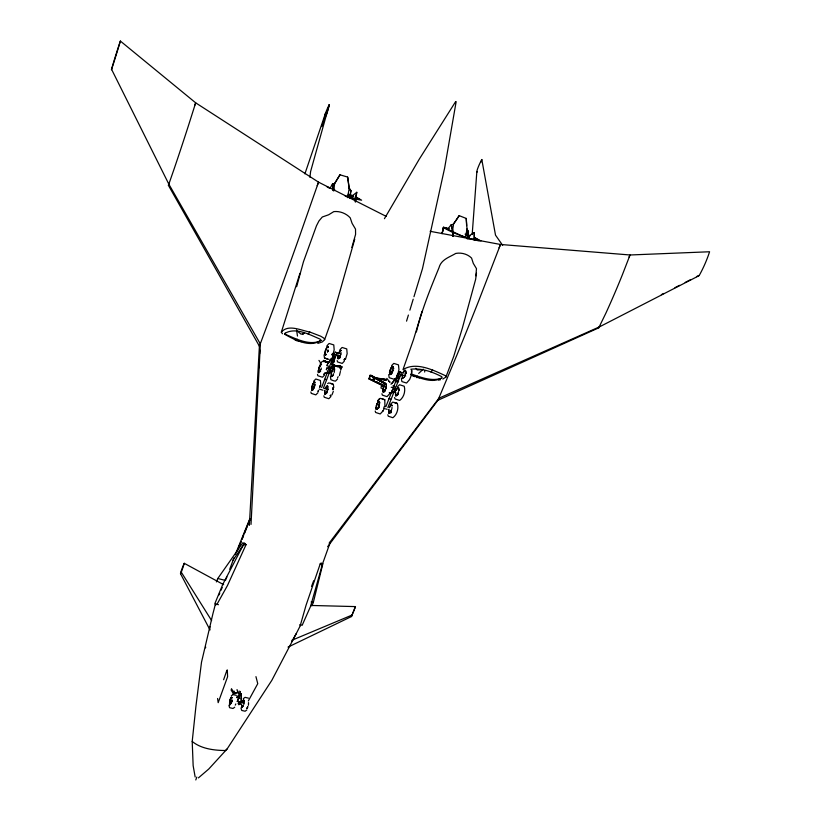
<?xml version="1.0" encoding="UTF-8"?>
<svg xmlns="http://www.w3.org/2000/svg" width="821" height="821" viewBox="0 0 821 821"><rect width="100%" height="100%" fill="white"/><g stroke="black" fill="none" stroke-linecap="round" stroke-linejoin="round"><path stroke-width="1.23" d="M332.926 389.616L332.946 388.292M241.251 702.324L241.282 693.909L241.251 702.324L237.279 701.35L240.512 693.735L241.374 693.981M396.728 375.556L396.133 381.847M391.791 373.719L392.5 370.107L392.274 372.334M378.686 407.924L378.881 406.179L378.245 407.442L378.707 407.134M385.008 390.108L384.977 391.176L386.239 386.404M466.687 235.381L466.739 232.907M378.84 407.657L378.861 406.959M334.25 372.016L334.578 369.173L333.942 368.136L331.468 372.765L331.345 376.48L332.423 376.162L333.695 373.688M195.162 777.025L193.151 765.685L192.206 741.445L195.952 706.07L201.504 662.229L213.05 613.164A228.977 146.785 82.9 0 0 215.205 604.749L215.369 604.297M332.977 389.698L332.813 387.584M120.369 41.05A70.411 5.911 -73.1 0 1 111.769 68.81L111.43 69.744L112.426 66.193A62.232 5.675 -73 0 1 118.758 45.873L120.369 41.05L195.675 102.83L318.527 182.149L297.9 241.005A1015.454 130.385 -72.3 0 1 276.954 299.121L259.405 346.205L259.58 345.415M340.089 357.894L340.13 356.837M332.618 357.679L333.1 355.226L333.675 355.401L333.285 356.15M258.892 367.88L259.026 365.324M259.631 353.83L259.836 350.003M251.01 524.424L260.37 343.989L168.88 184.232L111.584 69.364M320.775 385.316L320.416 380.492L315.787 379.004L313.663 381.231M326.748 393.197L327.24 391.802M249.348 525.389L259.405 346.093M320.498 371.718L320.559 370.651M474.251 232.517L474.281 239.948L474.251 232.517L469.766 235.411L468.257 238.665M330.596 370.343L330.832 366.936M472.178 234.529L476.796 172.338A12.582 10.827 -61.7 0 1 477.617 168.705A58.209 49.352 -60.9 0 1 481.804 159.531L495.515 235.155L502.668 245.335M248.445 703.854L248.537 702.612M394.644 389.718L394.819 387.491M452.545 236.294L452.864 232.63M453.12 236.427L453.438 232.764L452.566 232.569M309.938 177.326L310.605 171.517L329.283 104.626A60.528 58.66 -68.6 0 0 325.188 114.17A13.003 12.654 -77.7 0 0 324.511 118.008L321.801 126.537M333.757 191.036L334.599 183.678L339.966 174.791L347.663 177.09L349.233 188.03L347.591 197.645M240.06 694.474L240.44 691.436M340.407 371.513L339.432 375.556M238.767 694.043L239.157 691.015M398.431 379.394L398.318 381.662L396.102 380.985L396.286 378.163L391.812 383.674M396.102 380.985L396.543 377.475L390.97 384.197M369.717 377.588L370.097 375.3L371.143 375.289L385.644 383.356M476.478 273.188L475.626 279.397L462.377 328.061L453.756 356.335L445.885 377.075L442.837 379.025M349.654 198.323L350.906 190.688L349.048 188.101L347.663 177.09M349.869 198.056L350.906 190.688L349.048 188.101M398.011 378.101L399.088 376.039L399.653 376.203L398.565 378.265M452.34 232.148L453.603 223.876L459.155 215.636L466.225 218.437L467.067 229.162L465.384 237.238M355.616 199.472L356.776 192.299L352.763 195.419L351.593 197.563M333.757 358.469L334.794 356.365L335.368 356.54L334.332 358.654M333.962 358.777L333.86 362.02L331.571 361.332L331.889 358.5L326.83 365.099M209.878 626.495L209.724 629.102M355.083 201.75L355.493 199.318L356.027 199.565L355.616 201.987M331.571 361.332L332.146 357.802L327.528 363.724M331.489 372.755L331.171 375.618L331.817 376.593M456.137 101.763L444.572 168.356L422.476 268.672L413.958 296.74M404.979 375.669L405.543 370.333L404.332 370.671L402.916 373.124M467.18 238.008L468.227 232.097L467.067 229.162L468.504 231.861L467.252 238.962M231.666 701.514L231.922 700.046M384.905 406.631L384.813 399.796L380.185 398.308L378.019 400.494M405.512 374.027L405.79 371.195L404.999 370.24A4.505 1.488 -72.7 0 0 402.916 373.073M379.302 405.164L379.661 402.259L378.922 401.212L376.777 404.055L376.162 409.299L378.029 408.14M386.311 386.27L385.644 388.846M379.518 402.269L378.789 401.253L378.132 401.685L376.326 405.687L376.254 409.392L378.112 408.222M379.199 405.184L379.518 403.686M385.993 387.728L386.291 386.157M392.428 372.159L392.849 370.476M379.199 405.153L379.548 402.475A3.931 1.262 -73.3 0 0 378.235 401.89L376.408 405.666M327.569 389.698L327.938 386.794L327.281 385.767A4.526 1.293 -73.4 0 0 325.362 388.661L326.676 386.27L327.702 386.024L327.015 391.36L325.752 393.844L324.706 394.08L324.829 390.344L324.726 394.018L325.752 393.803L327.015 391.36M326.43 369.655L326.737 368.065L326.409 369.666M340.643 354.025L340.992 352.24M334.219 372.026L334.537 370.445M314.925 384.402L314.135 387.471L312.319 390.201A3.992 1.108 -73.4 0 1 311.795 388.005L313.848 382.648A3.992 1.108 -73.4 0 1 314.802 382.412M328.297 347.375L327.651 346.441L327.045 346.944L325.793 349.448L324.952 352.732L325.547 354.959L326.153 354.498L325.434 354.888L324.798 353.943L325.721 349.438M248.322 705.311L248.609 703.854M314.884 384.29L313.427 388.918L312.134 390.375L311.6 388.056L312.462 384.864L314.34 381.981L314.956 382.976M231.686 701.493L231.974 700.097M227.294 669.967L227.602 676.709L218.181 702.673L217.586 698.466M442.047 233.739L443.535 227.222L449.395 228.772M296.638 286.724L303.421 261.848L316.465 225.806L318.948 220.962L322.314 216.99L328.677 214.763L333.808 211.613C339.853 210.946 346.123 213.368 350.228 217.842L352.106 223.374L355.514 229.11L355.585 234.365L351.87 247.46M442.232 233.328L443.535 227.222L442.109 233.38M393.146 367.305L392.376 366.351L390.991 367.849L389.482 372.416L389.729 374.479L391.658 373.206L392.838 370.179M373.966 380.554L374.489 378.286C370.918 379.856 375.135 382.237 374.489 378.286L373.771 377.66L386.455 379.425M416.391 331.93C421.707 309.866 430.399 288.705 438.989 267.749C441.154 259.436 449.313 257.312 455.768 253.422C461.371 252.386 467.518 253.997 471.572 258.071L473.296 263.377L476.478 268.672L475.872 275.815M598.807 327.158L598.755 327.805L605.867 313.191A322.13 114.981 -69.7 0 0 622.472 274.532L630.046 254.982L709.58 251.76A62.15 28.756 -67.5 0 1 699.379 275.199L696.526 276.636M355.083 199.226L356.776 192.299M331.951 362.307L332.218 360.009M311.816 605.847L313.294 602.522L322.879 563.699L320.898 563.185M288.027 647.102L351.46 616.561L352.158 614.693A62.201 6.773 -70.6 0 1 352.435 613.995M354.734 239.168L332.289 318.189L324.654 339.627L322.386 341.895L317.799 343.414M437.993 399.54L437.839 400.309L598.817 327.815M468.011 238.808L468.627 236.735L466.913 234.827L469.971 235.801M299.932 273.383L281.326 332.187L282.496 333.757M406.549 321.144L408.396 315.048M409.884 310.164L413.209 299.183M422.066 311.364L413.527 339.494L402.998 369.624C415.888 361.456 433.149 370.035 445.546 375.761L445.885 377.075M168.746 183.996L168.408 185.351L259.405 346.205M327.928 350.3L327.856 351.583M318.62 368.886L320.467 364.709L321.545 364.401M321.185 369.368L321.257 368.075M333.316 391.381L332.012 394.819M327.979 350.3L327.487 351.87L328.031 350.269M333.182 353.789L334.168 349.725L333.778 344.923L329.108 343.455L326.943 345.744M327.405 351.891L327.918 350.259M378.522 406.19L378.933 404.897M389.862 370.907L391.802 366.771L393.023 366.484L393.238 368.578L393.177 367.51A3.972 1.283 -72.8 0 0 391.812 367.028L389.954 370.887L389.821 374.581L391.001 374.335L392.951 370.189L390.406 374.509A3.972 1.283 -72.8 0 1 389.688 372.375M385.778 388.785L386.044 387.953M397.969 373.647L398.955 369.635L398.462 364.863L393.793 363.395L391.596 365.632M340.428 355.883L339.135 358.397L338.067 358.685L338.17 355.052L338.047 358.756L339.124 358.438L340.982 354.21M411.229 375.556L409.658 379.518L406.539 383.048L401.869 381.56L401.387 378.45M383.705 408.242L384.259 406.611M391.289 410.5L389.965 412.881L388.805 413.055L388.815 409.392L388.785 413.117L389.954 412.922L391.843 408.868M398.667 391.504L396.759 395.599L395.568 395.835L395.558 392.13L395.599 395.773L396.769 395.558L398.144 393.136M304.889 173.878L325.465 113.349M325.352 351.09L327.138 347.15A4.023 1.119 -73 0 1 328.328 347.581M223.63 679.716L226.894 670.336M194.864 105.16L195.675 102.83L188.707 124.813A348.946 40.67 -72.8 0 1 174.226 168.623L168.428 185.33M321.391 567.065L330.422 541.829M229.716 569.292L233.995 557.798M300.496 625.222L300.322 625.674A215.287 45.114 -58.4 0 0 296.33 633.473L271.843 680.311L227.089 748.978L208.801 768.99L198.415 777.898M311.508 586.492L313.663 580.755M317.193 185.69L318.527 182.149L386.229 216.385M321.627 387.543L327.6 371.677L329.395 372.221M328.472 369.378L334.537 353.256M223.671 584.685L184.243 563.298A64.089 27.883 -81.2 0 1 181.267 572.175L180.528 573.725L210.012 629.964M336.415 366.505C338.211 365.561 344.656 365.868 340.284 368.65M340.643 370.281L341.895 366.997L339.371 367.233M244.053 700.498L243.303 700.128L241.805 703.269L242.257 701.883A4.013 1.129 -77.2 0 1 243.765 699.985L243.786 704.264L244.073 700.446M383.52 386.086L368.742 378.809L370.261 375.536L384.792 383.561M372.898 379.918L373.709 377.824L385.1 379.487M385.86 406.703L391.966 391.124M392.407 389.996L399.047 373.032M387.871 407.585L401.51 372.775M391.843 405.205L390.704 405.41L389.318 407.791A4.464 1.478 -73.3 0 1 391.371 404.938L392.11 406.036L391.874 405.143M398.657 387.861L397.487 388.107L396.091 390.519A4.485 1.488 -73 0 1 398.164 387.615L398.924 389.954L398.678 387.799M225.929 579.308L226.883 576.927M237.31 550.819L241.107 541.326M242.051 538.945L250.118 518.769M238.778 547.545L241.169 541.603M242.123 539.223L243.56 535.661M244.525 533.281L246.916 527.328M247.87 524.958L249.789 520.196M468.422 238.726L469.766 235.411M235.442 554.237L249.871 518.636M310.841 605.446L355.472 606.596A61.513 6.219 -70.3 0 1 352.127 615.032L351.48 616.55M216.375 581.925L217.781 578.507L242.77 542.835L244.812 543.369L243.827 545.565M237.454 701.462L240.512 693.735M468.914 237.7L469.602 235.801L469.13 236.848M499.065 247.819L500.502 244.473L630.046 254.982L629.04 257.004M320.703 369.758L318.435 372.59L319.071 367.223L320.375 364.76L321.391 364.462M314.145 387.543L312.832 390.037L311.816 390.252L312.524 384.875L313.848 382.391L314.905 382.124M332.618 353.471L331.951 354.99L332.587 353.482M327.774 389.934L328.113 389.164M345.436 359.424L347.16 353.718L346.749 348.915L342.08 347.457L339.915 349.736M231.306 702.95L229.849 704.849L229.839 700.529L231.214 697.378L231.933 697.747M231.224 702.899L229.757 704.757L230.219 699.133L231.327 697.337L232.056 697.717M235.288 705.116L235.812 703.936M385.572 389.38L384.166 391.843M231.306 702.827L229.921 704.592A3.53 0.965 -77.1 0 1 229.654 701.955L231.296 697.573A3.53 0.965 -77.1 0 1 231.974 697.932M386.373 386.968L385.685 387.563M405.379 374.325L406.128 373.011M351.706 197.615L352.763 195.419M324.654 339.627L323.895 338.16L320.703 336.21L309.794 332.023L308.224 334.096M382.617 411.537L384.3 408.56M195.788 779.95L196.814 777.087M281.326 332.187C288.212 323.823 301.122 330.524 309.794 332.023M248.322 700.97L257.753 683.677L255.947 676.627M296.33 633.473L291.599 641.868M432.718 370.066L430.902 371.995M330.37 187.722L332.526 183.894L333.11 189.538M397.282 375.731L397.692 375.002L397.138 374.828L398.832 376.387M390.95 412.86L391.36 412.152M384.433 218.704L419.233 159.233L455.655 101.588M344.286 359.967L344.933 358.91M397.302 377.804L398.277 376.213M337.564 377.711L338.201 376.675M339.966 174.791L334.424 183.75L332.885 184.879M332.413 376.203L333.059 375.176M233.031 560.168L244.484 543.286L246.054 544.641L227.458 585.537L216.96 604.328L215.389 604.892M326.45 347.971L327.795 346.4L328.451 347.355M344.184 359.752L344.83 358.756M344.153 360.009L344.861 358.941M404.312 377.085L402.403 378.419L402.382 374.745L402.434 378.358L404.312 377.137M459.155 215.636C452.135 226.77 452.915 223.815 451.427 225.17M393.054 368.927L393.628 368.106L393.68 368.855M406.169 372.693L405.707 373.339L406.159 371.954M395.147 380.051L394.562 379.189L395.548 378.933M330.935 396.502L328.831 398.729L324.223 397.22L323.874 395.794M337.616 378.892L335.491 381.149L333.5 380.739L330.863 379.651L330.422 376.5M344.338 361.148L342.213 363.426L337.544 361.948L337.174 360.563M378.091 408.037L376.808 409.371A3.931 1.262 -73.3 0 1 376.141 407.154M390.139 393.156L387.019 396.635L382.381 395.137L381.929 393.721M397.364 386.948L399.55 384.741L404.199 386.219C405.707 391.155 403.86 397.374 399.683 400.443L395.045 398.944L394.573 397.528M377.824 400.771L379.066 399.047M383.335 410.541L380.236 413.969L375.628 412.46L375.197 411.023M398.729 390.18L399.314 389.38L399.324 390.108M373.165 380.082L374.489 378.286M390.355 404.517L392.746 402.074L397.374 403.563C398.842 408.478 397.056 414.687 392.879 417.715L388.261 416.206L387.81 414.769M340.151 368.578L341.474 366.782L338.95 367.028M246.875 708.441L247.88 706.686L246.752 708.482M317.973 392.654L315.839 394.88L311.231 393.372L310.892 391.945M324.623 374.981L322.468 377.229L317.84 375.741L317.491 374.335M327.63 546.724L438.024 400.104L456.671 355.626A987.673 195.819 -71.3 0 0 478.869 300.414L500.502 244.473L430.132 231.306M329.088 543.215L438.927 398.216L599.433 326.881L699.123 275.661M320.282 363.559L322.427 361.291L324.428 361.712M448.482 228.166L451.201 224.697L453.438 232.764M234.724 707.189L233.051 708.472L229.603 707.702L228.926 705.198M231.276 695.9L232.938 694.576L236.376 695.356M332.115 185.443L334.599 183.678L332.331 185.177M397.99 394.367L397.518 394.952L398 393.587M246.844 709.939L245.14 711.222L241.713 710.452L240.984 707.948M243.334 698.661L245.027 697.357L248.455 698.137M330.863 359.567L331.274 359.085L330.617 360.06M235.022 693.673L237.095 692.626L233.657 692.791L233.174 694.587M394.562 379.189L395.158 378.573L394.809 379.066M327.199 372.847L325.547 373.257M227.089 748.978L225.457 750.517C214.117 750.425 201.166 748.844 192.206 741.445M418.669 373.401L423.297 369.142M330.606 359.69L331.274 359.085M236.766 697.05L240.625 693.786L236.766 697.563L239.753 698.24M468.227 232.097L466.821 229.203M326.183 354.251L325.619 354.713A4.023 1.119 -73 0 1 325.054 352.589M319.502 372.077L318.938 372.518A4.002 1.108 -73.2 0 1 318.404 370.363M319.359 372.221L318.343 372.488L318.302 370.497L320.467 364.965A4.002 1.108 -73.2 0 1 321.442 364.688M323.926 374.294L325.249 372.816L323.936 374.222M327.661 383.653L328.708 382.873L333.326 384.361L333.788 387.491M330.216 395.517L330.781 395.106M330.278 395.763L330.884 395.322M321.75 340.253C310.04 346.503 295.611 338.632 284.518 333.931M321.216 563.268L320.2 563.935L306.059 605.221L300.209 625.735M296.494 340.756L297.243 340.335L297.14 339.247M661.367 294.636L663.635 293.466M674.975 287.668L679.511 285.349M685.186 282.445L690.851 279.54M231.871 702.068L232.025 701.144M291.989 640.216L352.127 615.032M416.647 377.619L417.561 377.26L417.345 376.162M440.867 378.419C430.902 381.478 420.342 377.126 410.921 373.842M304.17 333.377L301.102 334.188L297.489 331.284M334.794 356.365L333.408 356.232L333.1 355.226M410.818 369.234C421.45 367.921 432.462 371.841 441.79 376.685L442.067 377.691C432.585 383.992 420.249 377.906 410.541 374.653M438.558 380.102L440.446 379.764M330.637 367.931L333.162 367.664M339.463 367.018L341.988 366.751M331.438 366.802L340.294 365.899M330.124 367.88L332.649 367.634M330.545 368.095L333.069 367.849M331.366 366.987L333.89 366.751M331.828 367.213L334.352 366.977M338.139 366.618L340.212 366.145M391.217 387.348L392.582 387.214L393.557 388.056M327.035 367.9L328.421 367.777L329.437 368.629M421.768 369.666L417.294 370.025L415.919 368.26M180.466 573.725L180.948 571.724A64.182 29.782 -82.5 0 1 184.243 563.298M389.852 392.941L391.997 392.849M369.583 378.604L368.814 378.625L383.602 385.942M370.261 375.536L384.526 383.561M387.184 409.33L385.439 408.807M322.971 390.201L319.164 389.072M472.547 239.527L479.269 240.953M376.11 378.471L386.25 379.887M376.5 378.348L385.357 379.641M377.013 378.655L385.87 379.938M376.039 378.635L386.168 380.113M416.575 377.321L419.623 377.845M446.963 228.228L445.362 228.166L461.854 235.914L470.71 238.932L478.92 240.255L474.517 237.721M393.844 379.169L389.175 377.691L388.692 374.602M324.038 354.846L324.49 357.966L329.159 359.454M237.279 701.35L241.076 702.212M382.555 382.514L385.008 383.079M240.625 694.063L241.22 693.93M299.285 341.136L301.43 341.628M298.218 340.889L294.421 339.555M218.468 604.697L214.784 603.794L222.789 584.367L243.806 544.056L246.136 544.662M299.798 624.699L302.169 625.284L310.564 606.35L322.376 564.499L320.118 563.914M217.781 578.507L225.621 580.478M311.128 601.988L313.294 602.522M326.922 365.756L328.882 366.289M327.179 187.065L329.406 187.722M327.589 187.362L330.494 188.225M328.441 389.575L323.423 388.076L337 352.989L334.968 352.106L340.797 353.892M383.623 386.363L382.155 385.921L380.995 387.009L381.293 388.559M392.222 391.473L393.977 392.007M389.287 392.489L390.191 392.756M331.684 362.123L332.259 362.297M395.814 381.652L396.379 381.816M334.66 357.186L335.235 357.371M398.975 376.849L399.54 377.024M331.828 360.973L334.106 361.661M396.358 380.636L398.575 381.313M333.039 353.779L340.171 355.975M397.621 373.576L405.718 376.049M332.608 188.902L334.711 189.569M443.361 227.468C451.95 232.795 461.956 235.976 471.49 239.393M393.033 385.747L394.901 386.373M388.918 381.313L389.821 381.642M334.373 368.362L333.921 368.208A4.546 1.303 -73.2 0 0 331.992 371.082M465.076 234.159L469.417 235.74M348.155 194.218L353.728 196.301M386.188 384.012L384.987 384.269L383.52 386.722L382.925 391.956L384.074 391.73L385.48 389.328L383.581 392.007A3.951 1.273 -73 0 1 382.884 389.821L384.998 384.526A3.951 1.273 -73 0 1 386.332 385.059M351.08 195.141L353.112 195.911M412.224 375.638L415.036 376.736M324.49 357.966L327.179 359.044M382.134 398.698L384.813 399.796M383.52 392.253L382.771 389.965L383.581 386.722L384.895 384.32L385.562 383.869L386.311 384.854M330.658 383.263L333.326 384.361M474.918 237.69L480.901 240.953M356.15 197.081L361.62 200.191L350.546 198.107L345.189 196.086L359.547 199.462L355.626 197.071M324.593 361.086L328.328 362.625M331.848 364.165L337.698 366.813M324.336 361.168L327.61 362.595M331.982 364.503L335.255 365.93M324.192 361.199L327.466 362.636M331.838 364.534L335.112 365.971M323.71 360.337L328.41 362.41M331.92 363.97L337.79 366.566M324.285 360.963L328.636 362.892M331.91 364.339L335.184 365.786M376.623 382.145L383.448 385.501M376.685 381.981L383.51 385.347M376.408 381.981L384.361 385.921M369.081 378.614L383.859 385.932M371.051 375.525L384.454 382.925M370.097 375.3L385.696 383.992M373.976 377.978L374.776 378.45L373.771 377.66M466.287 237.423L466.821 237.844M348.063 195.295L348.946 196.045M386.855 378.399L389.975 382.463M390.786 399.119L389.041 398.596M318.959 360.409L320.898 363.385M326.532 379.825L324.736 379.281M231.44 688.675L234.488 693.509M230.988 689.856L233.431 693.724M181.267 572.175L211.623 620.584M349.592 189.056L350.68 190.954M397.692 375.002L398.082 376.008M237.023 689.609L238.039 693.273M234.098 691.087L234.765 693.54M334.393 368.301L334.609 369.122M391.945 407.462L392.079 408.037M451.201 224.697L452.371 231.45M296.535 329.919L297.479 336.066M398.134 379.877L398.318 381.662M333.726 360.234L333.86 362.02M466.225 218.437L466.626 225.611M332.526 183.894L332.71 190.513M411.578 370.138L411.588 373.514L411.578 370.138L411.588 372.375M205.527 647.861A6.63 1.56 -69.6 0 1 205.712 647.102M219.002 594.948A175.92 23.019 -64.9 0 1 219.792 593.101M220.993 590.289A175.92 23.019 -64.9 0 1 222.214 587.456M302.99 334.496A33.599 8.908 -72.8 0 1 303.247 333.193M326.153 115.227A13.054 12.715 -83.4 0 1 325.578 116.387M324.706 117.752A13.054 12.715 -83.4 0 1 324.511 118.008M329.283 104.626A61.606 59.912 85.7 0 1 327.271 112.169M326.994 112.99A61.606 59.912 85.7 0 1 326.399 114.622M477.34 171.568A12.664 10.971 -62.2 0 1 476.796 172.338M481.804 159.531A59.984 52.77 -63.4 0 1 481.157 161.953M424.652 372.026A32.696 11.453 -72.3 0 1 424.868 370.753M352.712 613.297A62.201 6.773 -70.6 0 1 354.097 609.89M354.374 609.223A62.201 6.773 -70.6 0 1 355.472 606.596M391.217 410.859L390.734 412.224L391.217 410.859M241.569 704.736L241.856 707.558L243.334 705.66L241.877 707.486L241.559 704.746M320.077 385.778L319.769 387.368L320.057 385.798M314.648 385.716L314.238 387.04L314.648 385.716M341.115 350.516L340.027 350.895L338.683 353.41A4.567 1.314 -73 0 1 340.653 350.362L341.115 350.516M285.164 333.203L284.61 334.198C294.205 339.761 310.656 348.196 320.734 340.263L320.149 339.135C309.774 334.783 296.053 327.015 285.164 333.203M318.589 390.457L317.891 391.463L318.589 390.509M330.904 372.087L329.939 373.165L328.523 373.288L327.497 372.436L327.466 371.051L328.421 369.994L329.816 369.871L330.863 370.733L330.904 372.087M395.229 391.535L392.92 392.725L391.904 391.884L391.894 390.529L394.234 389.37L395.219 390.211L395.229 391.535M240.379 703.946L238.819 704.736L238.09 703.423L239.619 702.653L240.379 703.946M400.227 372.005L399.488 371.903L401.243 372.447L400.227 372.005M396.492 403.193L394.644 402.454L397.374 403.563L396.492 403.193"/></g></svg>
